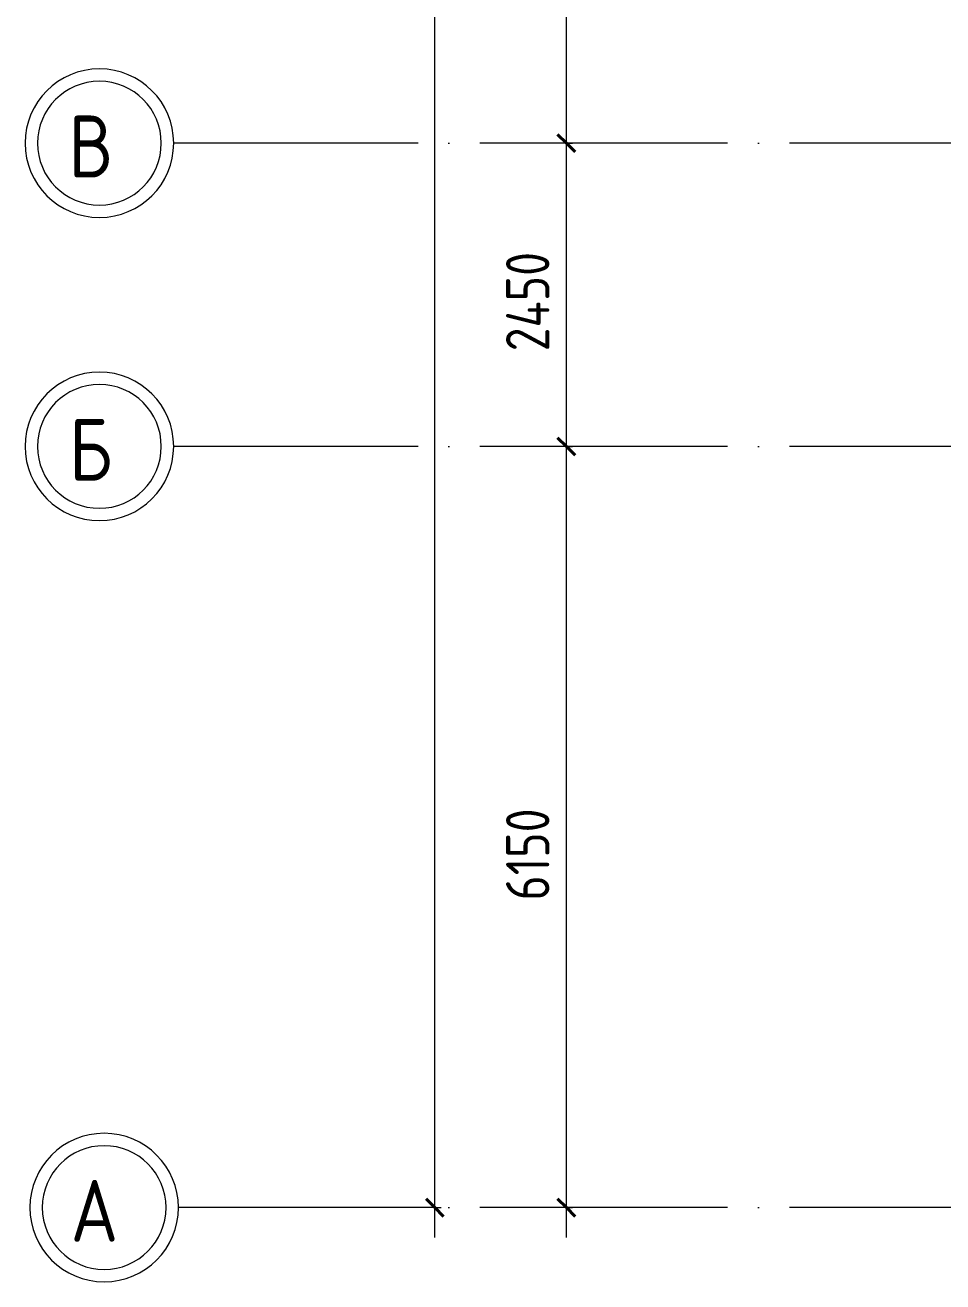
# Model space of a CAD drawing. Header units: millimetres. Extents: x -259793 to 503324, y -44556 to 93494.
# Drawn here: x 92376 to 99790, y -20836 to -10682 of the extents above; entities that cross this region are included whole.
import ezdxf

# ---------------------------------------------------------------- set-up
doc = ezdxf.new("R2010")
doc.units = ezdxf.units.MM
doc.linetypes.add('ADSK_Линия сетки', pattern=[25, 20, -2.5, 0, -2.5])
doc.layers.add('Оси', color=252, linetype='Continuous', lineweight=9)
doc.layers.add('Размеры', color=7, linetype='Continuous', lineweight=9)
doc.styles.add('GOST Common_1', font='', dxfattribs={"height": 250})
doc.styles.add('GOST Common_3', font='', dxfattribs={"height": 3.5})
doc.styles.get('GOST Common_1').set_extended_font_data('GOST type B')
doc.styles.get('GOST Common_3').set_extended_font_data('GOST 2.304 type A')

# ---------------------------------------------------------------- blocks, each defined once
blk = doc.blocks.new('2 этаж')
at = {"layer": 'Оси', "color": 251, "linetype": 'ADSK_Линия сетки', "ltscale": 100, "true_color": 0x636466}
for p, q in [((170543, -10039), (93566, -10039)), ((170543, -12489), (93566, -12489)), ((170543, -18639), (93604, -18639))]:
    blk.add_line(p, q, dxfattribs=at)
at = {"layer": 'Оси', "color": 251, "lineweight": 20, "true_color": 0x636466}
for centre, radius, start, end in [((92966, -10039), 600, 90, 270), ((92966, -10039), 600, 270, 90), ((92966, -10039), 500, 90, 270), ((92966, -10039), 500, 270, 90), ((92966, -12489), 600, 90, 270), ((92966, -12489), 600, 270, 90), ((92966, -12489), 500, 90, 270), ((92966, -12489), 500, 270, 90), ((93004, -18639), 600, 90, 270), ((93004, -18639), 600, 270, 90), ((93004, -18639), 500, 90, 270), ((93004, -18639), 500, 270, 90)]:
    blk.add_arc(centre, radius, start, end, dxfattribs=at)
at = {"layer": 'Размеры', "color": 251, "lineweight": 20, "true_color": 0x636466}
for p, q in [((95676, -18880), (95676, 28511)), ((96739, -10039), (96739, -3839)), ((96739, -10039), (96589, -10039)), ((96739, -10039), (96589, -10039)), ((96739, -12489), (96739, -10039)), ((96739, -10039), (96789, -10039)), ((96739, -10039), (96789, -10039)), ((96739, -12489), (96589, -12489)), ((96739, -12489), (96589, -12489)), ((96739, -18880), (96739, -12489)), ((96739, -12489), (96789, -12489)), ((96739, -12489), (96789, -12489)), ((95676, -18639), (95526, -18639)), ((95676, -18639), (95726, -18639)), ((96739, -18639), (96589, -18639)), ((96739, -18639), (96789, -18639))]:
    blk.add_line(p, q, dxfattribs=at)
at = {"layer": 'Размеры', "color": 251, "lineweight": 40, "true_color": 0x636466}
for p, q in [((96739, -10039), (96668, -9969)), ((96739, -10039), (96668, -9969)), ((96739, -10039), (96810, -10110)), ((96739, -10039), (96810, -10110)), ((96739, -12489), (96668, -12419)), ((96739, -12489), (96668, -12419)), ((96739, -12489), (96810, -12560)), ((96739, -12489), (96810, -12560)), ((95676, -18639), (95606, -18569)), ((96739, -18639), (96668, -18569)), ((95676, -18639), (95747, -18710)), ((96739, -18639), (96810, -18710))]:
    blk.add_line(p, q, dxfattribs=at)
at = {"layer": 'Оси', "color": 251, "true_color": 0x636466, "style": 'GOST Common_1', "width": 0.9}
for s, p in [('В', (92716, -10315)), ('Б', (92719, -12765)), ('А', (92733, -18915))]:
    blk.add_text(s, height=500, dxfattribs=at).set_placement(p)
at = {"layer": 'Размеры', "color": 251, "lineweight": 20, "true_color": 0x636466, "char_height": 350, "width": 1095.38, "attachment_point": 1, "rotation": 90, "line_spacing_factor": 1.022761, "style": 'GOST Common_3'}
for s, insert in [('2450', (96251, -11721)), ('6150', (96251, -16158))]:
    blk.add_mtext(s, dxfattribs=dict(at, insert=insert))

msp = doc.modelspace()

# ---------------------------------------------------------------- block references
msp.add_blockref('2 этаж', (10, -1596.55941))

doc.saveas('drawing.dxf')
